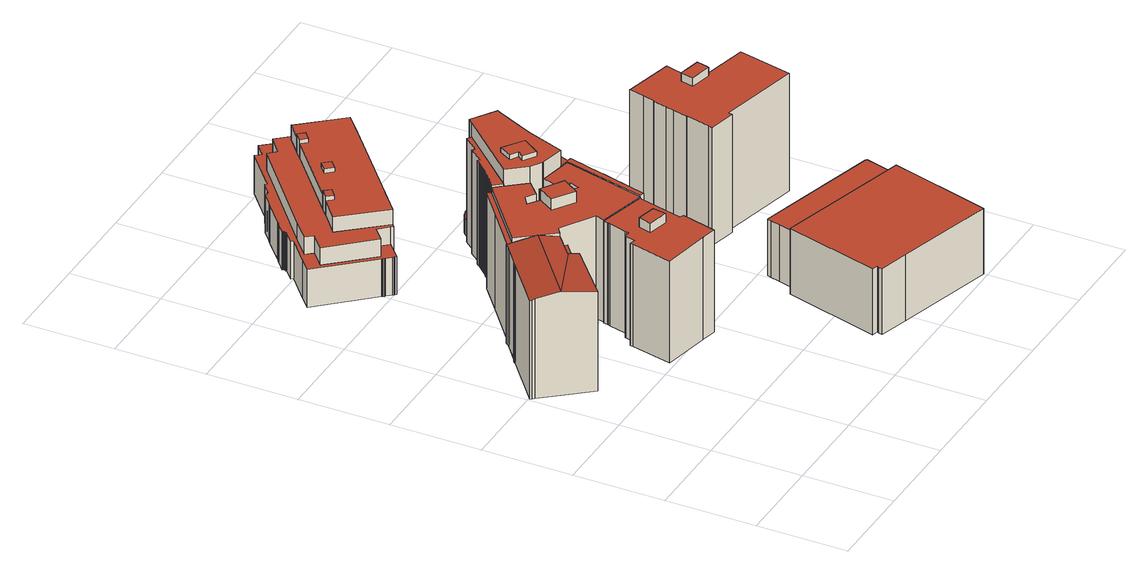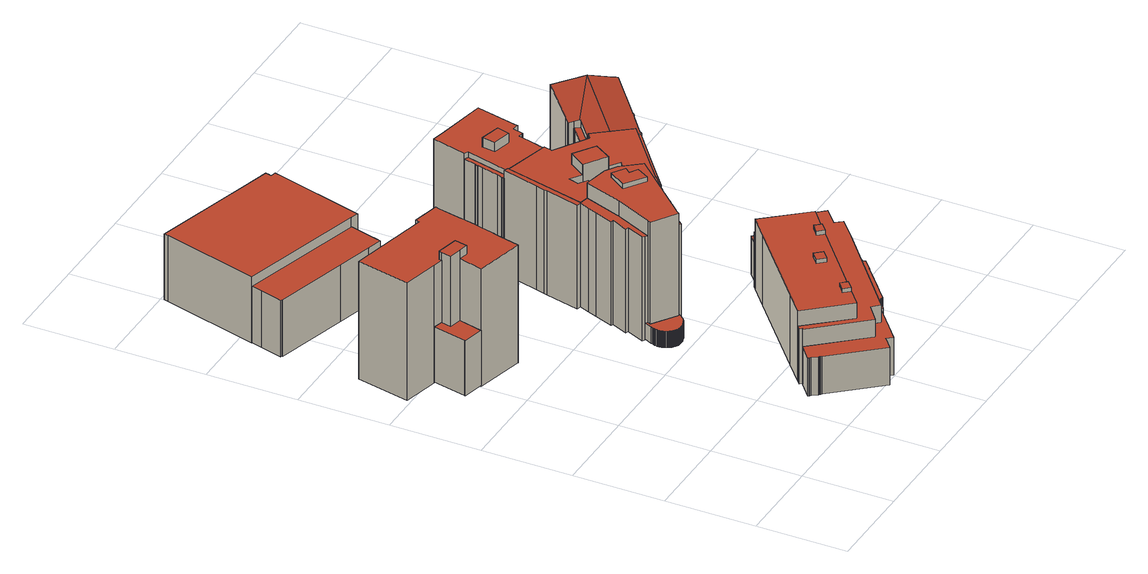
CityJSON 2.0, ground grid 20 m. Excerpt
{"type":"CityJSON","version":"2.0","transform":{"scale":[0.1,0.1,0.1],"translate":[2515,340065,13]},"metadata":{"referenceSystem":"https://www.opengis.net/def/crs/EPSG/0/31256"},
"CityObjects":{
"building1":{"type":"Building","children":["building1-1","building1-2"]},
"building1-1":{"type":"BuildingPart","attributes":{"Blattnummer":"105080","HoeheDach":"36","HoeheGrund":"14","NiedrigsteTraufeDesGebaeudes":"36","roofType":"FLACHDACH","measuredHeight":21.11},"parents":["building1"],"geometry":[{"type":"Solid","lod":"2","boundaries":[[[[0,1,2,3,4,5,6,7,8]],[[9,10,11,12,13,14,15,16,17]],[[15,0,8,16]],[[14,1,0,15]],[[13,2,1,14]],[[12,3,2,13]],[[11,4,3,12]],[[10,5,4,11]],[[9,6,5,10]],[[17,7,6,9]],[[16,8,7,17]]]],"semantics":{"surfaces":[{"type":"GroundSurface"},{"type":"RoofSurface","Dachneigung":"90.0","Dachorientierung":"-1.0","Flaeche":"7.48"},{"type":"WallSurface"}],"values":[[0,1,2,2,2,2,2,2,2,2,2]]}}]},
"building1-2":{"type":"BuildingPart","attributes":{"Blattnummer":"105080","HoeheDach":"38","HoeheGrund":"14","NiedrigsteTraufeDesGebaeudes":"37","roofType":"PULTDACH","measuredHeight":24.23},"parents":["building1"],"geometry":[{"type":"Solid","lod":"2","boundaries":[[[[18,19,20,21,22,23,24,25,26,27,28,29,30,31,32,33]],[[34,35,36,37,20,19]],[[38,39,40,41,34,19,42]],[[32,31,43,44]],[[31,30,45,43]],[[30,29,46,45]],[[29,28,47,46]],[[28,27,48,47]],[[27,26,49,48]],[[26,25,50,49]],[[25,24,51,50]],[[24,23,52,51]],[[23,22,53,52]],[[22,21,54,53]],[[18,33,55,56]],[[33,32,44,55]],[[37,36,57,58]],[[36,35,59,57]],[[41,40,60,61]],[[40,39,62,60]],[[39,38,63,62]],[[38,42,64,63]],[[59,65,61,60,62,63,64,66,56,55,44,43,45,46,47,48,49,50,51,52,53,54,67,58,57]],[[64,42,19,18,56,66]],[[41,61,65,59,35,34]],[[37,58,67,54,21,20]]]],"semantics":{"surfaces":[{"type":"RoofSurface","Dachneigung":"77.13","Dachorientierung":"320.9","Flaeche":"128.24"},{"type":"RoofSurface","Dachneigung":"79.54","Dachorientierung":"140.9","Flaeche":"62.33"},{"type":"RoofSurface","Dachneigung":"80.64","Dachorientierung":"138.63","Flaeche":"69.82"},{"type":"WallSurface"},{"type":"GroundSurface"}],"values":[[0,1,2,3,3,3,3,3,3,3,3,3,3,3,3,3,3,3,3,3,3,3,4,3,3,3]]}}]},
"building2":{"type":"Building","children":["building2-1","building2-2","building2-3"]},
"building2-1":{"type":"BuildingPart","attributes":{"Blattnummer":"105080","HoeheDach":"40","HoeheGrund":"14","NiedrigsteTraufeDesGebaeudes":"40","roofType":"FLACHDACH","measuredHeight":25.56},"parents":["building2"],"geometry":[{"type":"Solid","lod":"2","boundaries":[[[[68,69,70,71]],[[72,73,74,75]],[[73,68,71,74]],[[72,69,68,73]],[[75,70,69,72]],[[74,71,70,75]]]],"semantics":{"surfaces":[{"type":"GroundSurface"},{"type":"RoofSurface","Dachneigung":"90.0","Dachorientierung":"-1.0","Flaeche":"12.83"},{"type":"WallSurface"}],"values":[[0,1,2,2,2,2]]}}]},
"building2-2":{"type":"BuildingPart","attributes":{"Blattnummer":"105080","HoeheDach":"37","HoeheGrund":"14","NiedrigsteTraufeDesGebaeudes":"37","roofType":"FLACHDACH","measuredHeight":22.27},"parents":["building2"],"geometry":[{"type":"Solid","lod":"2","boundaries":[[[[76,77,78,79,80,81,82,83,84,85,86,87,88,89]],[[90,91,92,93,94,95,96,97,98,99,100,101,102,103]],[[101,76,89,102]],[[100,77,76,101]],[[99,78,77,100]],[[98,79,78,99]],[[97,80,79,98]],[[96,81,80,97]],[[95,82,81,96]],[[94,83,82,95]],[[93,84,83,94]],[[92,85,84,93]],[[91,86,85,92]],[[90,87,86,91]],[[103,88,87,90]],[[102,89,88,103]]]],"semantics":{"surfaces":[{"type":"GroundSurface"},{"type":"RoofSurface","Dachneigung":"90.0","Dachorientierung":"-1.0","Flaeche":"10.11"},{"type":"WallSurface"}],"values":[[0,1,2,2,2,2,2,2,2,2,2,2,2,2,2,2]]}}]},
"building2-3":{"type":"BuildingPart","attributes":{"Blattnummer":"105080","HoeheDach":"38","HoeheGrund":"14","NiedrigsteTraufeDesGebaeudes":"38","roofType":"FLACHDACH","measuredHeight":23.75},"parents":["building2"],"geometry":[{"type":"Solid","lod":"2","boundaries":[[[[104,105,106,107,108,109,110,111,112,113,114,115,116,117,118,119,120,121,122,123,124,125],[126,127,128,129]],[[130,131,132,133,134,135,136,137,138,139,140,141,142,143,144,145,146,147,148,149,150,151],[152,153,154,155]],[[149,104,125,150]],[[148,105,104,149]],[[147,106,105,148]],[[146,107,106,147]],[[145,108,107,146]],[[144,109,108,145]],[[143,110,109,144]],[[142,111,110,143]],[[141,112,111,142]],[[140,113,112,141]],[[139,114,113,140]],[[138,115,114,139]],[[137,116,115,138]],[[136,117,116,137]],[[135,118,117,136]],[[134,119,118,135]],[[133,120,119,134]],[[132,121,120,133]],[[131,122,121,132]],[[130,123,122,131]],[[151,124,123,130]],[[150,125,124,151]],[[153,126,129,154]],[[152,127,126,153]],[[155,128,127,152]],[[154,129,128,155]]]],"semantics":{"surfaces":[{"type":"GroundSurface"},{"type":"RoofSurface","Dachneigung":"90.0","Dachorientierung":"-1.0","Flaeche":"224.76"},{"type":"WallSurface"}],"values":[[0,1,2,2,2,2,2,2,2,2,2,2,2,2,2,2,2,2,2,2,2,2,2,2,2,2,2,2]]}}]},
"building3":{"type":"Building","children":["building3-1","building3-2","building3-3"]},
"building3-1":{"type":"BuildingPart","attributes":{"Blattnummer":"105080","HoeheDach":"37","HoeheGrund":"14","NiedrigsteTraufeDesGebaeudes":"37","roofType":"FLACHDACH","measuredHeight":22.24},"parents":["building3"],"geometry":[{"type":"Solid","lod":"2","boundaries":[[[[156,157,158,159,160,161]],[[162,22,163,164,165,166]],[[164,156,161,165]],[[163,157,156,164]],[[22,158,157,163]],[[162,159,158,22]],[[166,160,159,162]],[[165,161,160,166]]]],"semantics":{"surfaces":[{"type":"GroundSurface"},{"type":"RoofSurface","Dachneigung":"90.0","Dachorientierung":"-1.0","Flaeche":"17.47"},{"type":"WallSurface"}],"values":[[0,1,2,2,2,2,2,2]]}}]},
"building3-2":{"type":"BuildingPart","attributes":{"Blattnummer":"105080","HoeheDach":"41","HoeheGrund":"14","NiedrigsteTraufeDesGebaeudes":"41","roofType":"FLACHDACH","measuredHeight":26.16},"parents":["building3"],"geometry":[{"type":"Solid","lod":"2","boundaries":[[[[167,168,169,170,171,172]],[[173,174,175,176,177,178]],[[176,167,172,177]],[[175,168,167,176]],[[174,169,168,175]],[[173,170,169,174]],[[178,171,170,173]],[[177,172,171,178]]]],"semantics":{"surfaces":[{"type":"GroundSurface"},{"type":"RoofSurface","Dachneigung":"90.0","Dachorientierung":"-1.0","Flaeche":"24.81"},{"type":"WallSurface"}],"values":[[0,1,2,2,2,2,2,2]]}}]},
"building3-3":{"type":"BuildingPart","attributes":{"Blattnummer":"105080","HoeheDach":"38","HoeheGrund":"14","NiedrigsteTraufeDesGebaeudes":"38","roofType":"FLACHDACH","measuredHeight":23.7},"parents":["building3"],"geometry":[{"type":"Solid","lod":"2","boundaries":[[[[179,180,181,182,183,184,89,185,186,187,188,189,190,191,192,193,194,195,196,197,198,199]],[[200,201,202,203,204,205,206,207,208,209,210,211,212,213,214,215,216,217,218,219,220,221]],[[219,179,199,220]],[[218,180,179,219]],[[217,181,180,218]],[[216,182,181,217]],[[215,183,182,216]],[[214,184,183,215]],[[213,89,184,214]],[[212,185,89,213]],[[211,186,185,212]],[[210,187,186,211]],[[209,188,187,210]],[[208,189,188,209]],[[207,190,189,208]],[[206,191,190,207]],[[205,192,191,206]],[[204,193,192,205]],[[203,194,193,204]],[[202,195,194,203]],[[201,196,195,202]],[[200,197,196,201]],[[221,198,197,200]],[[220,199,198,221]]]],"semantics":{"surfaces":[{"type":"GroundSurface"},{"type":"RoofSurface","Dachneigung":"90.0","Dachorientierung":"-1.0","Flaeche":"363.77"},{"type":"WallSurface"}],"values":[[0,1,2,2,2,2,2,2,2,2,2,2,2,2,2,2,2,2,2,2,2,2,2,2]]}}]},
"building4":{"type":"Building","children":["building4-1","building4-2","building4-3","building4-4","building4-5"]},
"building4-1":{"type":"BuildingPart","attributes":{"Blattnummer":"105080","HoeheDach":"43","HoeheGrund":"14","NiedrigsteTraufeDesGebaeudes":"43","roofType":"FLACHDACH","measuredHeight":28.65},"parents":["building4"],"geometry":[{"type":"Solid","lod":"2","boundaries":[[[[222,223,224,225,226,227]],[[228,229,230,231,232,233]],[[231,222,227,232]],[[230,223,222,231]],[[229,224,223,230]],[[228,225,224,229]],[[233,226,225,228]],[[232,227,226,233]]]],"semantics":{"surfaces":[{"type":"GroundSurface"},{"type":"RoofSurface","Dachneigung":"90.0","Dachorientierung":"-1.0","Flaeche":"21.57"},{"type":"WallSurface"}],"values":[[0,1,2,2,2,2,2,2]]}}]},
"building4-2":{"type":"BuildingPart","attributes":{"Blattnummer":"105080","HoeheDach":"18","HoeheGrund":"14","NiedrigsteTraufeDesGebaeudes":"18","roofType":"FLACHDACH","measuredHeight":3.8},"parents":["building4"],"geometry":[{"type":"Solid","lod":"2","boundaries":[[[[234,235,236,237,238,239,240,241,242,243,244,245,246,247,248,249,250,251,252,253,254,255,256,257,258,259,260,261,262,263,264,265,266,267,268,269,270,271,272,273,274,275,276,277,278,279,280,281,282,283,284,285,286,287,288,289,290,291,292,293,294,295,296,297,298,299,300]],[[301,302,303,304,305,306,307,308,309,310,311,312,313,314,315,316,317,318,319,320,321,322,323,324,325,326,327,328,329,330,331,332,333,334,335,336,337,338,339,340,341,342,343,344,345,346,347,348,349,350,351,352,353,354,355,356,357,358,359,360,361,362,363,364,365,366,367]],[[365,234,300,366]],[[364,235,234,365]],[[363,236,235,364]],[[362,237,236,363]],[[361,238,237,362]],[[360,239,238,361]],[[359,240,239,360]],[[358,241,240,359]],[[357,242,241,358]],[[356,243,242,357]],[[355,244,243,356]],[[354,245,244,355]],[[353,246,245,354]],[[352,247,246,353]],[[351,248,247,352]],[[350,249,248,351]],[[349,250,249,350]],[[348,251,250,349]],[[347,252,251,348]],[[346,253,252,347]],[[345,254,253,346]],[[344,255,254,345]],[[343,256,255,344]],[[342,257,256,343]],[[341,258,257,342]],[[340,259,258,341]],[[339,260,259,340]],[[338,261,260,339]],[[337,262,261,338]],[[336,263,262,337]],[[335,264,263,336]],[[334,265,264,335]],[[333,266,265,334]],[[332,267,266,333]],[[331,268,267,332]],[[330,269,268,331]],[[329,270,269,330]],[[328,271,270,329]],[[327,272,271,328]],[[326,273,272,327]],[[325,274,273,326]],[[324,275,274,325]],[[323,276,275,324]],[[322,277,276,323]],[[321,278,277,322]],[[320,279,278,321]],[[319,280,279,320]],[[318,281,280,319]],[[317,282,281,318]],[[316,283,282,317]],[[315,284,283,316]],[[314,285,284,315]],[[313,286,285,314]],[[312,287,286,313]],[[311,288,287,312]],[[310,289,288,311]],[[309,290,289,310]],[[308,291,290,309]],[[307,292,291,308]],[[306,293,292,307]],[[305,294,293,306]],[[304,295,294,305]],[[303,296,295,304]],[[302,297,296,303]],[[301,298,297,302]],[[367,299,298,301]],[[366,300,299,367]]]],"semantics":{"surfaces":[{"type":"GroundSurface"},{"type":"RoofSurface","Dachneigung":"90.0","Dachorientierung":"-1.0","Flaeche":"24.41"},{"type":"WallSurface"}],"values":[[0,1,2,2,2,2,2,2,2,2,2,2,2,2,2,2,2,2,2,2,2,2,2,2,2,2,2,2,2,2,2,2,2,2,2,2,2,2,2,2,2,2,2,2,2,2,2,2,2,2,2,2,2,2,2,2,2,2,2,2,2,2,2,2,2,2,2,2,2]]}}]},
"building4-3":{"type":"BuildingPart","attributes":{"Blattnummer":"105080","HoeheDach":"39","HoeheGrund":"15","NiedrigsteTraufeDesGebaeudes":"39","roofType":"FLACHDACH","measuredHeight":24.07},"parents":["building4"],"geometry":[{"type":"Solid","lod":"2","boundaries":[[[[299,368,369,156,161,370,371,372,373,374,375,376,377,378,379,380,381,382,383,384,385,386,387,388,389,390,391,392,393,394,395,396,397,398,399,400,401,402,403,300]],[[404,405,406,407,408,409,410,411,412,413,414,415,416,417,418,419,420,421,422,423,424,425,426,427,428,429,430,431,432,433,434,435,436,437,438,439,440,441,442,443]],[[441,299,300,442]],[[440,368,299,441]],[[439,369,368,440]],[[438,156,369,439]],[[437,161,156,438]],[[436,370,161,437]],[[435,371,370,436]],[[434,372,371,435]],[[433,373,372,434]],[[432,374,373,433]],[[431,375,374,432]],[[430,376,375,431]],[[429,377,376,430]],[[428,378,377,429]],[[427,379,378,428]],[[426,380,379,427]],[[425,381,380,426]],[[424,382,381,425]],[[423,383,382,424]],[[422,384,383,423]],[[421,385,384,422]],[[420,386,385,421]],[[419,387,386,420]],[[418,388,387,419]],[[417,389,388,418]],[[416,390,389,417]],[[415,391,390,416]],[[414,392,391,415]],[[413,393,392,414]],[[412,394,393,413]],[[411,395,394,412]],[[410,396,395,411]],[[409,397,396,410]],[[408,398,397,409]],[[407,399,398,408]],[[406,400,399,407]],[[405,401,400,406]],[[404,402,401,405]],[[443,403,402,404]],[[442,300,403,443]]]],"semantics":{"surfaces":[{"type":"GroundSurface"},{"type":"RoofSurface","Dachneigung":"90.0","Dachorientierung":"-1.0","Flaeche":"28.6"},{"type":"WallSurface"}],"values":[[0,1,2,2,2,2,2,2,2,2,2,2,2,2,2,2,2,2,2,2,2,2,2,2,2,2,2,2,2,2,2,2,2,2,2,2,2,2,2,2,2,2]]}}]},
"building4-4":{"type":"BuildingPart","attributes":{"Blattnummer":"105080","HoeheDach":"38","HoeheGrund":"14","NiedrigsteTraufeDesGebaeudes":"38","roofType":"FLACHDACH","measuredHeight":24.11},"parents":["building4"],"geometry":[{"type":"Solid","lod":"2","boundaries":[[[[76,89,184,183,444,445,446,447,448,449,450,451,452,453,454,455,456,457,458]],[[459,460,461,462,463,464,465,466,467,468,469,470,471,472,473,474,475,476,477]],[[475,76,458,476]],[[474,89,76,475]],[[473,184,89,474]],[[472,183,184,473]],[[471,444,183,472]],[[470,445,444,471]],[[469,446,445,470]],[[468,447,446,469]],[[467,448,447,468]],[[466,449,448,467]],[[465,450,449,466]],[[464,451,450,465]],[[463,452,451,464]],[[462,453,452,463]],[[461,454,453,462]],[[460,455,454,461]],[[459,456,455,460]],[[477,457,456,459]],[[476,458,457,477]]]],"semantics":{"surfaces":[{"type":"GroundSurface"},{"type":"RoofSurface","Dachneigung":"90.0","Dachorientierung":"-1.0","Flaeche":"54.81"},{"type":"WallSurface"}],"values":[[0,1,2,2,2,2,2,2,2,2,2,2,2,2,2,2,2,2,2,2,2]]}}]},
"building4-5":{"type":"BuildingPart","attributes":{"Blattnummer":"105080","HoeheDach":"42","HoeheGrund":"14","NiedrigsteTraufeDesGebaeudes":"42","roofType":"FLACHDACH","measuredHeight":27.58},"parents":["building4"],"geometry":[{"type":"Solid","lod":"2","boundaries":[[[[478,479,480,481,482,483,484,485,486,487,488],[227,226,225,224,223,222]],[[489,490,491,492,493,494,495,496,497,498,499],[500,501,502,503,504,505]],[[497,478,488,498]],[[496,479,478,497]],[[495,480,479,496]],[[494,481,480,495]],[[493,482,481,494]],[[492,483,482,493]],[[491,484,483,492]],[[490,485,484,491]],[[489,486,485,490]],[[499,487,486,489]],[[498,488,487,499]],[[503,227,222,504]],[[502,226,227,503]],[[501,225,226,502]],[[500,224,225,501]],[[505,223,224,500]],[[504,222,223,505]]]],"semantics":{"surfaces":[{"type":"GroundSurface"},{"type":"RoofSurface","Dachneigung":"90.0","Dachorientierung":"-1.0","Flaeche":"168.23"},{"type":"WallSurface"}],"values":[[0,1,2,2,2,2,2,2,2,2,2,2,2,2,2,2,2,2,2]]}}]},
"building5":{"type":"Building","children":["building5-1","building5-2","building5-3","building5-4","building5-5","building5-6"]},
"building5-1":{"type":"BuildingPart","attributes":{"Blattnummer":"105080","HoeheDach":"32","HoeheGrund":"15","NiedrigsteTraufeDesGebaeudes":"32","roofType":"FLACHDACH","measuredHeight":16.93},"parents":["building5"],"geometry":[{"type":"Solid","lod":"2","boundaries":[[[[506,507,508,509]],[[510,511,512,513]],[[511,506,509,512]],[[510,507,506,511]],[[513,508,507,510]],[[512,509,508,513]]]],"semantics":{"surfaces":[{"type":"GroundSurface"},{"type":"RoofSurface","Dachneigung":"90.0","Dachorientierung":"-1.0","Flaeche":"4.92"},{"type":"WallSurface"}],"values":[[0,1,2,2,2,2]]}}]},
"building5-2":{"type":"BuildingPart","attributes":{"Blattnummer":"105080","HoeheDach":"32","HoeheGrund":"15","NiedrigsteTraufeDesGebaeudes":"32","roofType":"FLACHDACH","measuredHeight":17.02},"parents":["building5"],"geometry":[{"type":"Solid","lod":"2","boundaries":[[[[514,515,516,517]],[[518,519,520,521]],[[519,514,517,520]],[[518,515,514,519]],[[521,516,515,518]],[[520,517,516,521]]]],"semantics":{"surfaces":[{"type":"GroundSurface"},{"type":"RoofSurface","Dachneigung":"90.0","Dachorientierung":"-1.0","Flaeche":"3.98"},{"type":"WallSurface"}],"values":[[0,1,2,2,2,2]]}}]},
"building5-3":{"type":"BuildingPart","attributes":{"Blattnummer":"105080","HoeheDach":"32","HoeheGrund":"15","NiedrigsteTraufeDesGebaeudes":"32","roofType":"FLACHDACH","measuredHeight":16.62},"parents":["building5"],"geometry":[{"type":"Solid","lod":"2","boundaries":[[[[522,523,524,525]],[[526,527,528,529]],[[527,522,525,528]],[[526,523,522,527]],[[529,524,523,526]],[[528,525,524,529]]]],"semantics":{"surfaces":[{"type":"GroundSurface"},{"type":"RoofSurface","Dachneigung":"90.0","Dachorientierung":"-1.0","Flaeche":"4.0"},{"type":"WallSurface"}],"values":[[0,1,2,2,2,2]]}}]},
"building5-4":{"type":"BuildingPart","attributes":{"Blattnummer":"105080","HoeheDach":"23","HoeheGrund":"15","NiedrigsteTraufeDesGebaeudes":"23","roofType":"FLACHDACH","measuredHeight":8.85},"parents":["building5"],"geometry":[{"type":"Solid","lod":"2","boundaries":[[[[530,531,532,533,534,535,536,537,538,539,540,541,542,543,544,545,546,547,548,549,550,551,552,553,554,555,556,557,558,559,560,561,562,563,564,565,566,567,568,569,570,571,572,573,574,575,576,577,578,579,580,581,582,583,584,585,586,587,588,589,590,591,592]],[[593,594,595,596,597,598,599,600,601,602,603,604,605,606,607,608,609,610,611,612,613,614,615,616,617,618,619,620,621,622,623,624,625,626,627,628,629,630,631,632,633,634,635,636,637,638,639,640,641,642,643,644,645,646,647,648,649,650,651,652,653,654,655]],[[653,530,592,654]],[[652,531,530,653]],[[651,532,531,652]],[[650,533,532,651]],[[649,534,533,650]],[[648,535,534,649]],[[647,536,535,648]],[[646,537,536,647]],[[645,538,537,646]],[[644,539,538,645]],[[643,540,539,644]],[[642,541,540,643]],[[641,542,541,642]],[[640,543,542,641]],[[639,544,543,640]],[[638,545,544,639]],[[637,546,545,638]],[[636,547,546,637]],[[635,548,547,636]],[[634,549,548,635]],[[633,550,549,634]],[[632,551,550,633]],[[631,552,551,632]],[[630,553,552,631]],[[629,554,553,630]],[[628,555,554,629]],[[627,556,555,628]],[[626,557,556,627]],[[625,558,557,626]],[[624,559,558,625]],[[623,560,559,624]],[[622,561,560,623]],[[621,562,561,622]],[[620,563,562,621]],[[619,564,563,620]],[[618,565,564,619]],[[617,566,565,618]],[[616,567,566,617]],[[615,568,567,616]],[[614,569,568,615]],[[613,570,569,614]],[[612,571,570,613]],[[611,572,571,612]],[[610,573,572,611]],[[609,574,573,610]],[[608,575,574,609]],[[607,576,575,608]],[[606,577,576,607]],[[605,578,577,606]],[[604,579,578,605]],[[603,580,579,604]],[[602,581,580,603]],[[601,582,581,602]],[[600,583,582,601]],[[599,584,583,600]],[[598,585,584,599]],[[597,586,585,598]],[[596,587,586,597]],[[595,588,587,596]],[[594,589,588,595]],[[593,590,589,594]],[[655,591,590,593]],[[654,592,591,655]]]],"semantics":{"surfaces":[{"type":"GroundSurface"},{"type":"RoofSurface","Dachneigung":"90.0","Dachorientierung":"-1.0","Flaeche":"179.51"},{"type":"WallSurface"}],"values":[[0,1,2,2,2,2,2,2,2,2,2,2,2,2,2,2,2,2,2,2,2,2,2,2,2,2,2,2,2,2,2,2,2,2,2,2,2,2,2,2,2,2,2,2,2,2,2,2,2,2,2,2,2,2,2,2,2,2,2,2,2,2,2,2,2]]}}]},
"building5-5":{"type":"BuildingPart","attributes":{"Blattnummer":"105080","HoeheDach":"27","HoeheGrund":"15","NiedrigsteTraufeDesGebaeudes":"27","roofType":"FLACHDACH","measuredHeight":12.83},"parents":["building5"],"geometry":[{"type":"Solid","lod":"2","boundaries":[[[[656,657,658,659,660,661,592,591,590,589,588,587,586,585,584,583,582,662,663,664,665,666]],[[667,668,669,670,671,672,673,674,675,676,677,678,679,680,681,682,683,684,685,686,687,688]],[[686,656,666,687]],[[685,657,656,686]],[[684,658,657,685]],[[683,659,658,684]],[[682,660,659,683]],[[681,661,660,682]],[[680,592,661,681]],[[679,591,592,680]],[[678,590,591,679]],[[677,589,590,678]],[[676,588,589,677]],[[675,587,588,676]],[[674,586,587,675]],[[673,585,586,674]],[[672,584,585,673]],[[671,583,584,672]],[[670,582,583,671]],[[669,662,582,670]],[[668,663,662,669]],[[667,664,663,668]],[[688,665,664,667]],[[687,666,665,688]]]],"semantics":{"surfaces":[{"type":"GroundSurface"},{"type":"RoofSurface","Dachneigung":"90.0","Dachorientierung":"-1.0","Flaeche":"272.12"},{"type":"WallSurface"}],"values":[[0,1,2,2,2,2,2,2,2,2,2,2,2,2,2,2,2,2,2,2,2,2,2,2]]}}]},
"building5-6":{"type":"BuildingPart","attributes":{"Blattnummer":"105080","HoeheDach":"31","HoeheGrund":"15","NiedrigsteTraufeDesGebaeudes":"31","roofType":"FLACHDACH","measuredHeight":16.25},"parents":["building5"],"geometry":[{"type":"Solid","lod":"2","boundaries":[[[[689,690,691,660,659,658,692,693,657,656,694,695,666,665,664],[696,697,698,699]],[[700,701,702,703,704,705,706,707,708,709,710,711,712,713,714],[715,716,717,718]],[[712,689,664,713]],[[711,690,689,712]],[[710,691,690,711]],[[709,660,691,710]],[[708,659,660,709]],[[707,658,659,708]],[[706,692,658,707]],[[705,693,692,706]],[[704,657,693,705]],[[703,656,657,704]],[[702,694,656,703]],[[701,695,694,702]],[[700,666,695,701]],[[714,665,666,700]],[[713,664,665,714]],[[716,696,699,717]],[[715,697,696,716]],[[718,698,697,715]],[[717,699,698,718]]]],"semantics":{"surfaces":[{"type":"GroundSurface"},{"type":"RoofSurface","Dachneigung":"90.0","Dachorientierung":"-1.0","Flaeche":"389.49"},{"type":"WallSurface"}],"values":[[0,1,2,2,2,2,2,2,2,2,2,2,2,2,2,2,2,2,2,2,2]]}}]},
"building6":{"type":"Building","children":["building6-1","building6-2"]},
"building6-1":{"type":"BuildingPart","attributes":{"Blattnummer":"105080","HoeheDach":"29","HoeheGrund":"14","NiedrigsteTraufeDesGebaeudes":"29","roofType":"FLACHDACH","measuredHeight":15.31},"parents":["building6"],"geometry":[{"type":"Solid","lod":"2","boundaries":[[[[719,720,721,722,723,724,725,726,727,728]],[[729,730,731,732,733,734,735,736,737,738]],[[736,719,728,737]],[[735,720,719,736]],[[734,721,720,735]],[[733,722,721,734]],[[732,723,722,733]],[[731,724,723,732]],[[730,725,724,731]],[[729,726,725,730]],[[738,727,726,729]],[[737,728,727,738]]]],"semantics":{"surfaces":[{"type":"GroundSurface"},{"type":"RoofSurface","Dachneigung":"90.0","Dachorientierung":"-1.0","Flaeche":"699.86"},{"type":"WallSurface"}],"values":[[0,1,2,2,2,2,2,2,2,2,2,2]]}}]},
"building6-2":{"type":"BuildingPart","attributes":{"Blattnummer":"105080","HoeheDach":"27","HoeheGrund":"14","NiedrigsteTraufeDesGebaeudes":"27","roofType":"FLACHDACH","measuredHeight":13.02},"parents":["building6"],"geometry":[{"type":"Solid","lod":"2","boundaries":[[[[739,740,741,742,743,744,745,746,747,748,749,750,751]],[[752,753,754,755,756,757,758,759,760,761,762,763,764]],[[762,739,751,763]],[[761,740,739,762]],[[760,741,740,761]],[[759,742,741,760]],[[758,743,742,759]],[[757,744,743,758]],[[756,745,744,757]],[[755,746,745,756]],[[754,747,746,755]],[[753,748,747,754]],[[752,749,748,753]],[[764,750,749,752]],[[763,751,750,764]]]],"semantics":{"surfaces":[{"type":"GroundSurface"},{"type":"RoofSurface","Dachneigung":"90.0","Dachorientierung":"-1.0","Flaeche":"221.77"},{"type":"WallSurface"}],"values":[[0,1,2,2,2,2,2,2,2,2,2,2,2,2,2]]}}]},
"building7":{"type":"Building","children":["building7-1","building7-2","building7-3"]},
"building7-1":{"type":"BuildingPart","attributes":{"Blattnummer":"105080","HoeheDach":"44","HoeheGrund":"15","NiedrigsteTraufeDesGebaeudes":"44","roofType":"FLACHDACH","measuredHeight":29.17},"parents":["building7"],"geometry":[{"type":"Solid","lod":"2","boundaries":[[[[765,766,767,768,769,770]],[[771,772,773,774,775,776]],[[774,765,770,775]],[[773,766,765,774]],[[772,767,766,773]],[[771,768,767,772]],[[776,769,768,771]],[[775,770,769,776]]]],"semantics":{"surfaces":[{"type":"GroundSurface"},{"type":"RoofSurface","Dachneigung":"90.0","Dachorientierung":"-1.0","Flaeche":"13.97"},{"type":"WallSurface"}],"values":[[0,1,2,2,2,2,2,2]]}}]},
"building7-2":{"type":"BuildingPart","attributes":{"Blattnummer":"105080","HoeheDach":"27","HoeheGrund":"15","NiedrigsteTraufeDesGebaeudes":"27","roofType":"FLACHDACH","measuredHeight":12.85},"parents":["building7"],"geometry":[{"type":"Solid","lod":"2","boundaries":[[[[777,778,779,780,766,765,770]],[[781,782,783,784,785,786,787]],[[785,777,770,786]],[[784,778,777,785]],[[783,779,778,784]],[[782,780,779,783]],[[781,766,780,782]],[[787,765,766,781]],[[786,770,765,787]]]],"semantics":{"surfaces":[{"type":"GroundSurface"},{"type":"RoofSurface","Dachneigung":"90.0","Dachorientierung":"-1.0","Flaeche":"32.37"},{"type":"WallSurface"}],"values":[[0,1,2,2,2,2,2,2,2]]}}]},
"building7-3":{"type":"BuildingPart","attributes":{"Blattnummer":"105080","HoeheDach":"42","HoeheGrund":"14","NiedrigsteTraufeDesGebaeudes":"42","roofType":"FLACHDACH","measuredHeight":27.38},"parents":["building7"],"geometry":[{"type":"Solid","lod":"2","boundaries":[[[[788,789,790,791,792,793,794,795,796,797,798,799,800,801,802,803,804,805,806,807,808,809]],[[810,811,812,813,814,815,816,817,818,819,820,821,822,823,824,825,826,827,828,829,830,831]],[[829,788,809,830]],[[828,789,788,829]],[[827,790,789,828]],[[826,791,790,827]],[[825,792,791,826]],[[824,793,792,825]],[[823,794,793,824]],[[822,795,794,823]],[[821,796,795,822]],[[820,797,796,821]],[[819,798,797,820]],[[818,799,798,819]],[[817,800,799,818]],[[816,801,800,817]],[[815,802,801,816]],[[814,803,802,815]],[[813,804,803,814]],[[812,805,804,813]],[[811,806,805,812]],[[810,807,806,811]],[[831,808,807,810]],[[830,809,808,831]]]],"semantics":{"surfaces":[{"type":"GroundSurface"},{"type":"RoofSurface","Dachneigung":"90.0","Dachorientierung":"-1.0","Flaeche":"382.65"},{"type":"WallSurface"}],"values":[[0,1,2,2,2,2,2,2,2,2,2,2,2,2,2,2,2,2,2,2,2,2,2,2]]}}]}
},
"vertices":[
[232,629,15],[231,628,15],[227,625,15],[197,600,15],[194,598,15],[192,596,15],[190,594,15],[182,605,15],[225,641,15],[190,594,226],[192,596,226],[194,598,226],[197,600,226],[227,625,226],[231,628,226],[232,629,226],[225,641,226],[182,605,226],
[12,590,240],[44,550,251],[203,680,251],[172,720,240],[166,728,237],[165,729,237],[161,726,237],[161,724,237],[152,716,237],[122,692,237],[112,685,237],[111,686,237],[107,682,237],[108,681,237],[6,598,237],[8,594,238],[183,603,243],[182,605,243],[225,641,243],[230,645,243],[182,572,239],[194,583,239],[197,586,239],[190,594,241],[91,492,239],[108,681,9],[6,598,9],[107,682,9],[111,686,9],[112,685,9],[122,692,9],[152,716,9],[161,724,9],[161,726,9],[165,729,9],[166,728,9],[172,720,9],[8,594,9],[12,590,9],[225,641,9],[230,645,9],[182,605,9],[197,586,9],[190,594,9],[194,583,9],[182,572,9],[91,492,9],[183,603,9],[44,550,9],[203,680,9],
[315,491,13],[323,519,13],[364,509,13],[360,480,13],[323,519,269],[315,491,269],[360,480,269],[364,509,269],
[425,560,13],[426,560,13],[425,555,13],[424,555,13],[420,544,13],[411,506,13],[408,494,13],[409,494,13],[408,489,13],[406,489,13],[398,460,13],[390,464,13],[414,560,13],[415,563,13],[390,464,236],[398,460,236],[406,489,236],[408,489,236],[409,494,236],[408,494,236],[411,506,236],[420,544,236],[424,555,236],[425,555,236],[426,560,236],[425,560,236],[415,563,236],[414,560,236],
[415,563,11],[414,560,11],[390,464,11],[398,460,11],[378,383,11],[345,390,11],[240,410,11],[261,501,11],[262,508,11],[276,505,11],[281,526,11],[282,529,11],[284,529,11],[294,527,11],[295,529,11],[295,532,11],[296,536,11],[306,573,11],[308,578,11],[308,579,11],[308,580,11],[310,590,11],[364,509,11],[323,519,11],[315,491,11],[360,480,11],[308,579,248],[308,578,248],[306,573,248],[296,536,248],[295,532,248],[295,529,248],[294,527,248],[284,529,248],[282,529,248],[281,526,248],[276,505,248],[262,508,248],[261,501,248],[240,410,248],[345,390,248],[378,383,248],[398,460,248],[390,464,248],[414,560,248],[415,563,248],[310,590,248],[308,580,248],[323,519,248],[364,509,248],[360,480,248],[315,491,248],
[314,836,15],[172,720,15],[166,728,15],[252,797,15],[312,846,15],[318,839,15],[252,797,237],[172,720,237],[314,836,237],[318,839,237],[312,846,237],
[342,666,15],[296,697,15],[317,731,15],[318,734,15],[366,703,15],[366,702,15],[318,734,276],[317,731,276],[296,697,276],[342,666,276],[366,702,276],[366,703,276],
[391,685,13],[397,707,13],[378,720,13],[387,760,13],[440,749,13],[460,745,13],[310,590,13],[315,609,13],[243,655,13],[230,645,13],[172,720,13],[314,836,13],[329,818,13],[362,776,13],[333,749,13],[312,763,13],[293,749,13],[317,731,13],[296,697,13],[342,666,13],[366,702,13],[296,697,251],[317,731,251],[293,749,251],[312,763,251],[333,749,251],[362,776,251],[329,818,251],[314,836,251],[172,720,251],[230,645,251],[243,655,251],[315,609,251],[310,590,251],[415,563,251],[460,745,251],[440,749,251],[387,760,251],[378,720,251],[397,707,251],[391,685,251],[366,702,251],[342,666,251],
[374,800,14],[384,813,14],[366,823,14],[382,851,14],[427,820,14],[401,782,14],[382,851,300],[366,823,300],[384,813,300],[374,800,300],[401,782,300],[427,820,300],
[465,971,15],[467,972,15],[468,973,15],[469,974,15],[471,975,15],[472,975,15],[474,976,15],[475,977,15],[477,977,15],[478,978,15],[480,978,15],[482,979,15],[483,979,15],[485,980,15],[486,980,15],[488,980,15],[490,980,15],[491,980,15],[493,980,15],[494,980,15],[496,980,15],[497,980,15],[498,980,15],[499,979,15],[500,979,15],[501,979,15],[503,978,15],[504,978,15],[505,977,15],[506,976,15],[507,976,15],[508,975,15],[509,974,15],[510,973,15],[511,973,15],[512,972,15],[513,971,15],[514,970,15],[515,969,15],[516,967,15],[517,966,15],[518,965,15],[519,963,15],[520,961,15],[521,959,15],[522,957,15],[522,955,15],[523,953,15],[523,951,15],[523,950,15],[523,948,15],[523,946,15],[523,944,15],[522,942,15],[522,940,15],[522,938,15],[521,936,15],[521,934,15],[520,933,15],[519,931,15],[519,929,15],[511,911,15],[507,915,15],[511,922,15],[458,958,15],[451,949,15],[448,950,15],[458,958,53],[511,922,53],[507,915,53],[511,911,53],[519,929,53],[519,931,53],[520,933,53],[521,934,53],[521,936,53],[522,938,53],[522,940,53],[522,942,53],[523,944,53],[523,946,53],[523,948,53],[523,950,53],[523,951,53],[523,953,53],[522,955,53],[522,957,53],[521,959,53],[520,961,53],[519,963,53],[518,965,53],[517,966,53],[516,967,53],[515,969,53],[514,970,53],[513,971,53],[512,972,53],[511,973,53],[510,973,53],[509,974,53],[508,975,53],[507,976,53],[506,976,53],[505,977,53],[504,978,53],[503,978,53],[501,979,53],[500,979,53],[499,979,53],[498,980,53],[497,980,53],[496,980,53],[494,980,53],[493,980,53],[491,980,53],[490,980,53],[488,980,53],[486,980,53],[485,980,53],[483,979,53],[482,979,53],[480,978,53],[478,978,53],[477,977,53],[475,977,53],[474,976,53],[472,975,53],[471,975,53],[469,974,53],[468,973,53],[467,972,53],[465,971,53],[448,950,53],[451,949,53],
[450,948,15],[329,818,15],[320,841,15],[323,843,15],[325,845,15],[327,847,15],[330,849,15],[332,851,15],[334,853,15],[337,856,15],[339,858,15],[341,860,15],[343,862,15],[346,864,15],[348,866,15],[350,868,15],[352,870,15],[354,872,15],[356,874,15],[358,876,15],[360,878,15],[362,880,15],[364,882,15],[366,884,15],[368,886,15],[370,888,15],[372,891,15],[374,893,15],[376,895,15],[378,897,15],[379,899,15],[381,901,15],[385,897,15],[409,928,15],[415,923,15],[442,955,15],[415,923,256],[409,928,256],[385,897,256],[381,901,256],[379,899,256],[378,897,256],[376,895,256],[374,893,256],[372,891,256],[370,888,256],[368,886,256],[366,884,256],[364,882,256],[362,880,256],[360,878,256],[358,876,256],[356,874,256],[354,872,256],[352,870,256],[350,868,256],[348,866,256],[346,864,256],[343,862,256],[341,860,256],[339,858,256],[337,856,256],[334,853,256],[332,851,256],[330,849,256],[327,847,256],[325,845,256],[323,843,256],[320,841,256],[318,839,256],[314,836,256],[329,818,256],[450,948,256],[451,949,256],[448,950,256],[442,955,256],
[470,834,13],[507,915,13],[511,911,13],[516,907,13],[499,868,13],[505,866,13],[489,830,13],[494,829,13],[479,788,13],[471,768,13],[463,746,13],[472,743,13],[453,668,13],[451,661,13],[446,641,13],[453,668,254],[472,743,254],[463,746,254],[471,768,254],[479,788,254],[494,829,254],[489,830,254],[505,866,254],[499,868,254],[516,907,254],[511,911,254],[507,915,254],[470,834,254],[440,749,254],[460,745,254],[415,563,254],[425,560,254],[446,641,254],[451,661,254],
[470,834,14],[440,749,14],[387,760,14],[386,761,14],[362,776,14],[329,818,14],[450,948,14],[451,949,14],[458,958,14],[511,922,14],[507,915,14],[458,958,290],[451,949,290],[450,948,290],[329,818,290],[362,776,290],[386,761,290],[387,760,290],[440,749,290],[470,834,290],[507,915,290],[511,922,290],[366,823,290],[382,851,290],[427,820,290],[401,782,290],[374,800,290],[384,813,290],
[312,1201,18],[329,1216,18],[343,1200,18],[326,1185,18],[329,1216,188],[312,1201,188],[326,1185,188],[343,1200,188],
[242,1169,18],[254,1155,18],[237,1141,18],[226,1154,18],[254,1155,188],[242,1169,188],[226,1154,188],[237,1141,188],
[413,1292,21],[396,1278,21],[385,1291,21],[401,1306,21],[396,1278,187],[413,1292,187],[401,1306,187],[385,1291,187],
[212,992,16],[210,994,16],[208,996,16],[206,998,16],[197,1009,16],[195,1010,16],[194,1012,16],[192,1014,16],[192,1015,16],[92,1127,16],[117,1149,16],[172,1197,16],[168,1201,16],[191,1221,16],[190,1222,16],[190,1223,16],[191,1224,16],[192,1226,16],[192,1227,16],[192,1229,16],[191,1230,16],[190,1231,16],[211,1249,16],[213,1250,16],[213,1251,16],[216,1253,16],[221,1257,16],[262,1293,16],[268,1298,16],[273,1302,16],[293,1320,16],[294,1319,16],[296,1318,16],[298,1318,16],[299,1318,16],[301,1319,16],[302,1320,16],[303,1318,16],[320,1333,16],[326,1338,16],[329,1334,16],[409,1402,16],[419,1390,16],[444,1411,16],[532,1308,16],[534,1306,16],[535,1304,16],[537,1303,16],[546,1291,16],[548,1289,16],[549,1288,16],[551,1286,16],[518,1259,16],[423,1369,16],[387,1340,16],[372,1356,16],[177,1191,16],[138,1157,16],[151,1141,16],[118,1112,16],[199,1020,16],[226,1044,16],[246,1022,16],[199,1020,104],[118,1112,104],[151,1141,104],[138,1157,104],[177,1191,104],[372,1356,104],[387,1340,104],[423,1369,104],[518,1259,104],[551,1286,104],[549,1288,104],[548,1289,104],[546,1291,104],[537,1303,104],[535,1304,104],[534,1306,104],[532,1308,104],[444,1411,104],[419,1390,104],[409,1402,104],[329,1334,104],[326,1338,104],[320,1333,104],[303,1318,104],[302,1320,104],[301,1319,104],[299,1318,104],[298,1318,104],[296,1318,104],[294,1319,104],[293,1320,104],[273,1302,104],[268,1298,104],[262,1293,104],[221,1257,104],[216,1253,104],[213,1251,104],[213,1250,104],[211,1249,104],[190,1231,104],[191,1230,104],[192,1229,104],[192,1227,104],[192,1226,104],[191,1224,104],[190,1223,104],[190,1222,104],[191,1221,104],[168,1201,104],[172,1197,104],[117,1149,104],[92,1127,104],[192,1015,104],[192,1014,104],[194,1012,104],[195,1010,104],[197,1009,104],[206,998,104],[208,996,104],[210,994,104],[212,992,104],[246,1022,104],[226,1044,104],
[385,1291,16],[242,1169,16],[226,1154,16],[179,1115,16],[257,1023,16],[250,1018,16],[515,1257,16],[520,1252,16],[512,1245,16],[435,1335,16],[401,1306,16],[512,1245,144],[520,1252,144],[515,1257,144],[518,1259,144],[423,1369,144],[387,1340,144],[372,1356,144],[177,1191,144],[138,1157,144],[151,1141,144],[118,1112,144],[199,1020,144],[226,1044,144],[246,1022,144],[250,1018,144],[257,1023,144],[179,1115,144],[226,1154,144],[242,1169,144],[385,1291,144],[401,1306,144],[435,1335,144],
[468,1206,16],[302,1062,16],[302,1063,16],[237,1141,16],[254,1155,16],[396,1278,16],[413,1292,16],[343,1200,16],[329,1216,16],[312,1201,16],[326,1185,16],[401,1306,179],[413,1292,179],[396,1278,179],[385,1291,179],[242,1169,179],[254,1155,179],[237,1141,179],[226,1154,179],[179,1115,179],[257,1023,179],[302,1063,179],[302,1062,179],[468,1206,179],[512,1245,179],[435,1335,179],[329,1216,179],[343,1200,179],[326,1185,179],[312,1201,179],
[518,87,10],[520,95,10],[522,100,10],[509,103,10],[567,312,10],[584,307,10],[861,229,10],[802,17,10],[800,8,10],[582,69,10],[802,17,163],[861,229,163],[584,307,163],[567,312,163],[509,103,163],[522,100,163],[520,95,163],[518,87,163],[582,69,163],[800,8,163],
[584,307,11],[586,312,11],[596,350,11],[602,371,11],[604,380,11],[605,381,11],[637,372,11],[716,350,11],[878,305,11],[878,304,11],[881,303,11],[868,254,11],[861,229,11],[881,303,142],[878,304,142],[878,305,142],[716,350,142],[637,372,142],[605,381,142],[604,380,142],[602,371,142],[596,350,142],[586,312,142],[584,307,142],[861,229,142],[868,254,142],
[817,641,16],[812,619,16],[810,613,16],[763,624,16],[769,652,16],[790,647,16],[763,624,307],[810,613,307],[812,619,307],[817,641,307],[790,647,307],[769,652,307],
[804,701,16],[851,690,16],[850,688,16],[834,614,16],[812,619,144],[834,614,144],[850,688,144],[851,690,144],[804,701,144],[790,647,144],[817,641,144],
[790,647,14],[769,652,14],[763,624,14],[810,613,14],[812,619,14],[834,614,14],[914,595,14],[888,476,14],[709,518,14],[707,509,14],[647,523,14],[650,532,14],[662,586,14],[661,586,14],[668,617,14],[673,636,14],[680,667,14],[681,666,14],[688,693,14],[696,728,14],[697,727,14],[804,701,14],[696,728,288],[688,693,288],[681,666,288],[680,667,288],[673,636,288],[668,617,288],[661,586,288],[662,586,288],[650,532,288],[647,523,288],[707,509,288],[709,518,288],[888,476,288],[914,595,288],[834,614,288],[812,619,288],[810,613,288],[763,624,288],[769,652,288],[790,647,288],[804,701,288],[697,727,288]
]}
